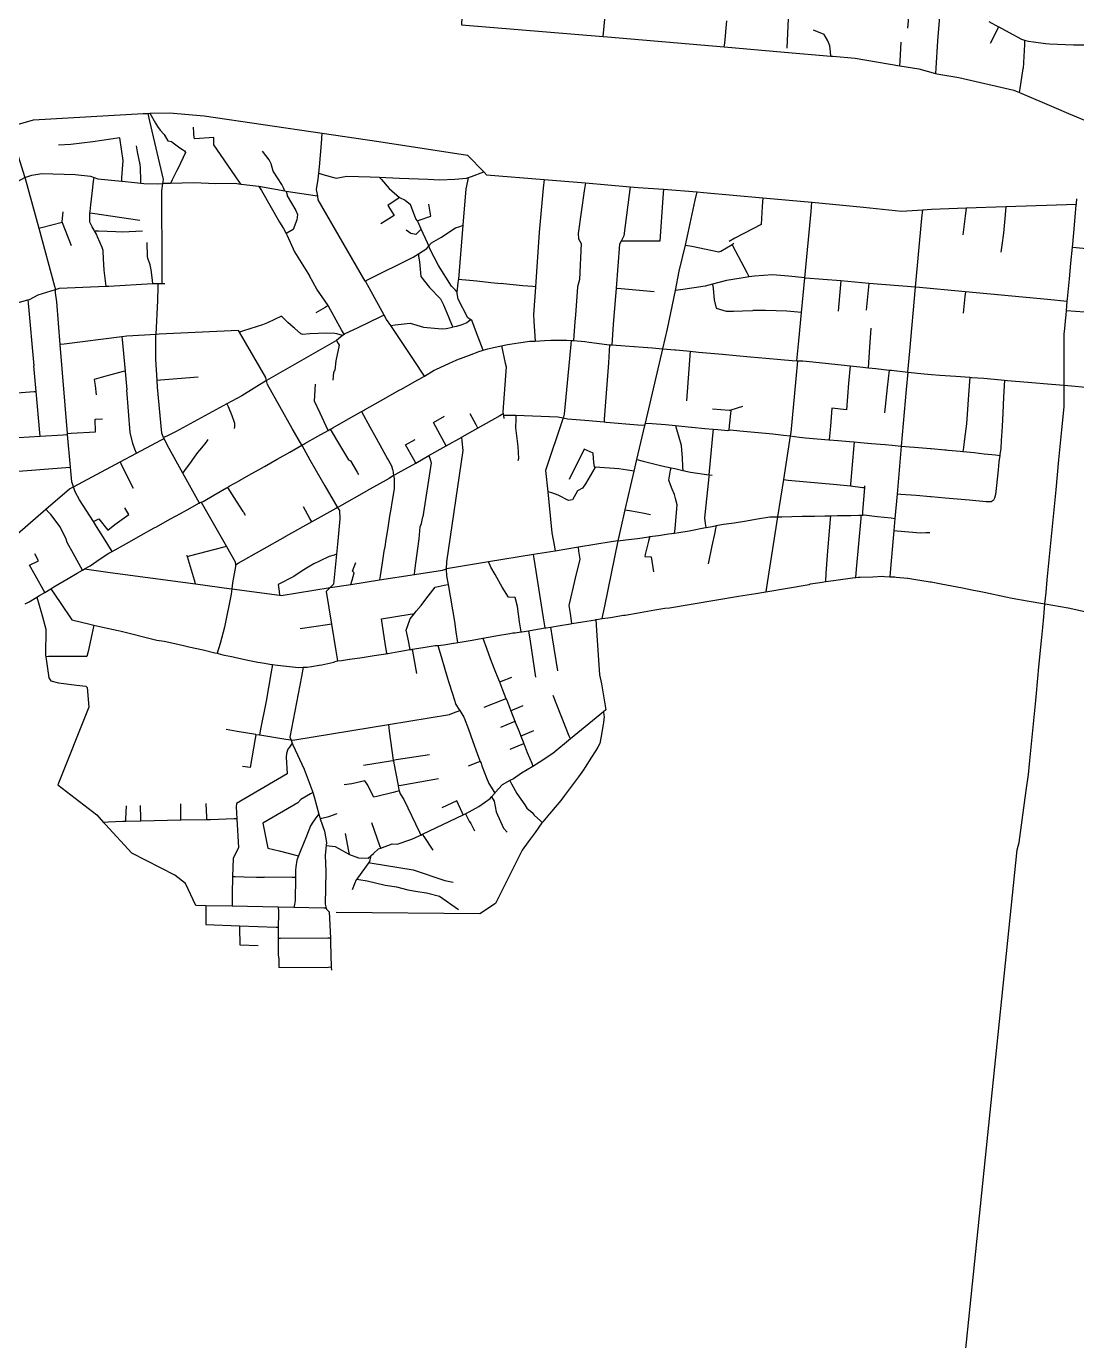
# Model space of a CAD drawing. Header units: inches. Extents: x 170101 to 178921, y 438267 to 453456.
# Drawn here: x 175094 to 176073, y 442234 to 443459 of the extents above; entities that cross this region are included whole.
import ezdxf

# ---------------------------------------------------------------- set-up
doc = ezdxf.new("R2010")
doc.units = ezdxf.units.IN
doc.header["$MEASUREMENT"] = 0

msp = doc.modelspace()

# ---------------------------------------------------------------- linework, layer by layer
for points in [[(175504.3, 443577.1), (175503.7, 443560), (175502.6, 443525), (175502, 443507.5), (175499.6, 443460.7), (175499.6, 443460.1), (175631.7, 443449.4), (175631.7, 443449.5), (175638, 443513.9), (175638.3, 443516.3), (175619.8, 443534.7), (175620.7, 443564.4), (175621.2, 443579.1)], [(175813.3, 443564.4), (175811.7, 443548.1), (175807, 443499), (175804.4, 443473), (175802.9, 443438.5)], [(175950.3, 443553.3), (175949.2, 443536.4), (175946.1, 443489.2), (175946.1, 443485.5), (175946, 443479.1), (175943, 443445.3), (175941.6, 443419.8), (175941.3, 443415)], [(175916.9, 443489.6), (175916.8, 443485.9), (175916.5, 443478.6), (175915.7, 443464), (175915.3, 443457.1)], [(175744.5, 443439.7), (175744.9, 443443.3), (175746.9, 443464.1)], [(175843.6, 443431.2), (175843.3, 443435.1), (175842.8, 443440.7), (175840.8, 443445.4), (175837.6, 443451.1), (175827.5, 443455.2)], [(175991, 443463.4), (176000, 443458.5), (176000.3, 443458.3), (176009.7, 443453.1), (176021.3, 443446.9), (176024.1, 443446), (176024.2, 443446), (176027.7, 443444.9), (176032.4, 443444.3), (176043.8, 443442.8), (176047.5, 443442.4), (176069.9, 443441.6), (176086.5, 443441.6)], [(176000, 443458.5), (175998.2, 443454.9), (175992, 443442.9)], [(175631.7, 443449.5), (175635.8, 443449.2), (175744.5, 443439.7), (175800.7, 443434.8), (175843.6, 443431.2), (175845.7, 443431.1), (175866.5, 443429.1), (175908, 443422.1), (175925.6, 443419.2), (175941.3, 443415), (175942.4, 443414.7), (175962.9, 443411.2), (176014.3, 443399.5), (176019.4, 443397.3), (176053.5, 443382.7), (176065.1, 443377.7), (176079.9, 443371.4)], [(175908, 443422.1), (175908.2, 443426.5), (175909.1, 443444)], [(176024.2, 443446), (176024, 443442), (176022.8, 443419.7)], [(176019.4, 443397.3), (176020, 443400.8), (176022.6, 443417.5), (176022.8, 443419.7)], [(175078.3, 443365.2), (175101.1, 443371.8), (175203.3, 443377.6), (175207.5, 443377.7), (175209.3, 443377.8), (175227.6, 443378.3), (175259.9, 443375.4), (175370.1, 443359.3), (175422.6, 443351.6), (175505.3, 443338.7), (175520.5, 443323.2), (175523, 443320.6), (175576.6, 443316.1), (175615.1, 443312.9), (175656.9, 443309.4), (175664.2, 443308.8), (175687.9, 443307), (175719.2, 443304.6), (175725.2, 443304.1), (175780.4, 443299.1), (175826.1, 443294.9), (175874.2, 443290.5), (175909.7, 443286.6), (175929.3, 443287.9), (175937.4, 443288.4), (175969.9, 443289.6), (176006.8, 443290.9), (176054, 443292.5), (176072.5, 443293.1)], [(175207.5, 443377.7), (175209.1, 443370.6), (175221.7, 443316.1), (175221.1, 443312.3), (175220.2, 443305.6), (175220.7, 443233.4), (175220.7, 443222.4), (175220.7, 443219.2)], [(175209.3, 443377.8), (175214.7, 443368.6), (175216.5, 443365.4), (175219.2, 443362.2), (175222.7, 443358.2), (175226.2, 443352.3), (175229.5, 443351.4), (175231.2, 443350.2), (175237.3, 443345.5), (175239.9, 443344.1), (175241.6, 443342.7), (175242.6, 443341.3), (175235.7, 443326.8), (175234.5, 443324.6), (175230.3, 443315.7), (175228.8, 443312.5)], [(175078.3, 443365.2), (175080.1, 443359.7), (175093, 443318.1), (175093.3, 443317.2), (175105.9, 443270.9), (175120.7, 443216.8), (175121.5, 443213.8)], [(175294.5, 443311.6), (175292.4, 443314.6), (175269, 443348.3), (175269.1, 443355.3), (175251.2, 443354.1), (175250.6, 443354.6), (175250.4, 443359.3), (175250.1, 443364.9)], [(175465.2, 443133), (175455.5, 443147.6), (175433.8, 443180), (175430, 443185.7), (175427.7, 443189.9), (175410.2, 443221.3), (175410.1, 443221.5), (175366.3, 443297.1), (175365.8, 443300.5), (175364.8, 443306.7), (175366.3, 443316.3), (175366.9, 443321.9), (175367.5, 443327.9), (175369.3, 443349.7), (175370.1, 443359.3)], [(175183.3, 443314.6), (175183.5, 443317.6), (175184.6, 443333.9), (175181.5, 443355), (175156.3, 443351.3), (175135.8, 443348.8), (175124.3, 443348)], [(175201, 443312.7), (175201, 443315.3), (175200.7, 443326.9), (175200.4, 443330.2), (175197.9, 443341.9), (175197, 443347.5)], [(175335.2, 443305.3), (175333.8, 443308.5), (175332.5, 443311.4), (175328.4, 443317.8), (175324.2, 443323.9), (175322.6, 443330.6), (175320.7, 443334.4), (175314.3, 443342.6)], [(175003.5, 443291.2), (175008.1, 443292.5), (175023, 443296.6), (175050.4, 443304.1), (175073.9, 443311.1), (175086.8, 443314.6), (175093, 443318.1), (175093.1, 443318.1), (175099.5, 443320.1), (175108.8, 443321.8), (175140, 443320.8), (175154.2, 443319.1), (175157.5, 443317.9), (175160.9, 443316.8), (175183.3, 443314.6), (175195.6, 443313.3), (175201, 443312.7), (175203.8, 443312.4), (175217, 443312), (175221.1, 443312.3)], [(175366.9, 443321.9), (175370.7, 443320.8), (175382.9, 443317.3), (175393, 443319.1), (175414.7, 443318.7), (175422.9, 443318.3), (175441.9, 443317.3), (175468.5, 443316.3), (175479.6, 443315.9), (175493.6, 443316.3), (175504.4, 443317.3), (175506.4, 443318.1), (175509, 443319), (175520.5, 443323.2)], [(175168.7, 443216.7), (175168.4, 443219.2), (175166.8, 443231.7), (175166.3, 443242.3), (175166, 443249.4), (175166, 443250), (175164.9, 443252.8), (175160.8, 443262.6), (175159.7, 443265.1), (175157.8, 443268.4), (175157.8, 443268.4), (175157.5, 443268.9), (175155.8, 443272), (175153.4, 443276.4), (175153.5, 443282), (175153.5, 443283.9), (175153.7, 443285), (175153.7, 443285), (175153.9, 443286.4), (175154.6, 443292.6), (175155.8, 443303.2), (175157.1, 443314.5), (175157.5, 443317.9)], [(175365.8, 443300.5), (175363.4, 443300.8), (175336.3, 443305.1), (175336.3, 443305.1), (175335.2, 443305.3), (175311.1, 443309.5), (175310.7, 443309.6), (175294.5, 443311.6), (175288.2, 443312.3), (175270.9, 443312), (175250.5, 443312.9), (175228.8, 443312.5), (175225.2, 443312.4), (175221.1, 443312.3)], [(175311.1, 443309.5), (175313.3, 443305.8), (175330.1, 443276.5), (175333.9, 443270.6), (175336.5, 443265.9), (175337.4, 443264.1), (175344.3, 443248.8), (175358.2, 443226.3)], [(175422.9, 443318.3), (175425.1, 443316), (175432.5, 443307.9), (175441.9, 443299.3), (175447.4, 443296.9), (175452.2, 443292.7)], [(175520, 443157.1), (175513.7, 443173.4), (175509.2, 443185), (175508.5, 443185.4), (175505.5, 443187.3), (175496.5, 443204.8), (175495.6, 443210), (175495.7, 443211.3), (175496.5, 443219.8), (175497, 443222.4), (175497.1, 443223.3), (175501.2, 443273.5), (175504, 443307.5), (175505.6, 443314.5), (175506.4, 443318.1)], [(175576.6, 443316.1), (175575.9, 443308.2), (175572.1, 443267.1), (175568.8, 443216.1), (175568.8, 443215.8), (175566.7, 443190.5), (175567.1, 443184.3), (175568.2, 443165.6)], [(175615.1, 443312.9), (175614.1, 443305.5), (175608.4, 443265.7), (175608.7, 443260.8), (175611.3, 443256.6), (175609.7, 443222.9), (175607.7, 443216.1), (175605.8, 443189.6), (175605.4, 443183.8), (175604.2, 443166)], [(175656.9, 443309.4), (175655.9, 443302.2), (175651, 443263.6), (175648.4, 443258.7), (175646.8, 443255.9), (175643.7, 443215), (175641.1, 443180.9), (175639.6, 443162)], [(175687.9, 443307), (175687.3, 443299.2), (175684.4, 443258.7), (175651.4, 443258.7), (175648.4, 443258.7)], [(175336.3, 443305.1), (175337.2, 443301.9), (175337.5, 443300.8), (175345.4, 443287.4), (175346.9, 443283.6), (175346.3, 443278.7), (175342.9, 443269.7), (175337, 443266.2), (175336.5, 443265.9)], [(175441.9, 443299.3), (175440.7, 443298.5), (175431, 443291.9), (175436.9, 443282.7), (175424.6, 443274.8)], [(175630.8, 442907), (175633.2, 442918.6), (175645.7, 442979.6), (175648, 442990.4), (175652.2, 443008.5), (175660.6, 443044.5), (175663.1, 443055.2), (175670.5, 443086.9), (175671, 443089.2), (175687.2, 443158.5), (175691.5, 443177.1), (175698.9, 443212.8), (175702.6, 443230.6), (175708.3, 443255.1), (175710.9, 443266.4), (175717.5, 443296.9), (175719.2, 443304.6)], [(175780.4, 443299.1), (175779.9, 443290.9), (175779, 443274.2), (175754.2, 443261.5), (175748.9, 443258.3)], [(175812.1, 443147.3), (175813.8, 443165.7), (175816.3, 443192.1), (175819.4, 443224.4), (175825.3, 443286.4), (175826.1, 443294.9)], [(176043.2, 442920.9), (176044.4, 442931.4), (176045.3, 442943.1), (176048, 442971.1), (176050.7, 442999), (176053.5, 443027), (176056.2, 443055), (176058.9, 443083), (176061, 443104.4), (176061.1, 443111), (176061.2, 443124.4), (176061.2, 443124.7), (176061.2, 443131.5), (176061.2, 443140.2), (176061.2, 443152.6), (176061.2, 443156), (176061.2, 443165), (176061.2, 443172), (176061.7, 443177.3), (176062.6, 443187.7), (176062.8, 443189.7), (176063.2, 443194.2), (176064, 443202.4), (176064, 443202.8), (176064.2, 443204.9), (176065.7, 443220.5), (176066, 443223.5), (176067.4, 443238.3), (176068.8, 443253.1), (176069, 443256), (176070.7, 443273.6), (176070.7, 443273.7), (176072.4, 443292.4), (176072.5, 443293.1), (176072.6, 443294.1), (176073, 443298)], [(175127.8, 443276), (175127.9, 443277.1), (175128.8, 443286.1)], [(175153.7, 443285), (175156.1, 443284.7), (175200.2, 443278.1)], [(175469.3, 443254.2), (175468, 443257.1), (175462.3, 443269.8), (175462.3, 443269.9), (175459.5, 443276.3), (175458.7, 443277.5), (175457.2, 443279.6), (175452.2, 443292.7)], [(175458.7, 443277.5), (175460.2, 443278.1), (175471.3, 443282), (175469.2, 443293.3)], [(175915.5, 443136.7), (175917.3, 443156.2), (175922.7, 443215.9), (175928.6, 443280.2), (175929.3, 443287.9)], [(175969.9, 443289.6), (175969, 443282), (175966.8, 443264.7)], [(176006.8, 443290.9), (176006.1, 443283.2), (176004.5, 443266), (176003, 443255.1), (176002.1, 443248.4)], [(175105.9, 443270.9), (175108.6, 443271.5), (175127.7, 443276.3), (175127.8, 443276), (175136.3, 443254.8)], [(175410.1, 443221.5), (175412.9, 443222.9), (175454.7, 443243.8), (175459.6, 443247), (175467.3, 443252), (175469.3, 443254.2), (175471.9, 443257.2), (175480.5, 443262), (175494.2, 443271), (175498.2, 443272.4), (175501.2, 443273.5)], [(175157.8, 443268.4), (175161.5, 443268.2), (175177.7, 443267.6), (175184, 443267.3), (175202.7, 443268.3)], [(175462.3, 443269.8), (175461, 443268.5), (175457.3, 443265), (175452.4, 443265.7), (175448.1, 443268.9)], [(175212.2, 443219.3), (175211.8, 443222), (175211.2, 443227.4), (175210.6, 443231.9), (175209.8, 443236.6), (175209.1, 443238.5), (175208.1, 443240.9), (175207.5, 443242.6), (175207.4, 443244.7), (175207.2, 443248.3), (175207.1, 443253.2), (175206.9, 443257.3)], [(175459.6, 443247), (175459.8, 443244.7), (175460.5, 443239.5), (175461.8, 443225.9), (175470, 443215.6), (175480.3, 443204.9), (175483.1, 443199.4), (175487.5, 443188.2), (175490.9, 443179.8), (175491.4, 443178.5)], [(175495.7, 443211.3), (175494.2, 443212.9), (175490.5, 443216.8), (175478.3, 443235.9), (175470.1, 443251.7), (175469.3, 443254.2)], [(175708.3, 443255.1), (175714.4, 443253.9), (175739.4, 443248.8), (175741.3, 443249.3), (175751.9, 443255.7), (175753.4, 443256.7)], [(175767.8, 443225.4), (175765.8, 443229.1), (175752.6, 443254.4), (175751.9, 443255.7)], [(176068.8, 443253.1), (176085.4, 443251.6), (176161.6, 443244.9), (176190.7, 443242.3), (176198.2, 443241.6), (176201.7, 443241.3)], [(175390.4, 443171.9), (175388.4, 443175.4), (175375.8, 443198), (175375.4, 443198.6), (175365, 443214), (175358.2, 443226.3)], [(175497.1, 443223.3), (175500.1, 443223.1), (175503.8, 443222.8), (175513.9, 443221.7), (175527.1, 443220.2), (175536.7, 443219.3)], [(176064, 443202.4), (176045.4, 443204.2), (175969.1, 443211.4), (175922.9, 443215.9), (175922.7, 443215.9), (175879.2, 443219.4), (175853.1, 443221.6), (175820, 443224.3), (175819.4, 443224.4), (175804.3, 443226.2), (175789.5, 443227.4), (175772.6, 443226.2), (175767.8, 443225.4), (175760.2, 443224.2), (175746.6, 443222), (175733.6, 443218.7), (175726.6, 443216.9), (175716.3, 443215.1), (175705.8, 443213.7), (175698.9, 443212.8)], [(175853.1, 443221.6), (175852.8, 443218.3), (175850.6, 443193.6)], [(175010.8, 443191), (175015.3, 443191.3), (175045.7, 443193.2), (175054.6, 443192.9), (175062.5, 443194.8), (175067, 443196.1), (175095.8, 443204), (175097.4, 443204.4), (175105.5, 443208.6), (175121.5, 443213.8), (175125.2, 443215), (175168.7, 443216.7), (175171.2, 443216.8), (175212, 443219.3), (175212.2, 443219.3), (175217.1, 443219.2), (175220.7, 443219.2), (175223.5, 443219.2)], [(175174.2, 442969.7), (175166.2, 442982.7), (175159.8, 442992.9), (175157, 442997.4), (175144, 443017.7), (175139.9, 443025.3), (175138.3, 443029.9), (175136.7, 443034.6), (175135.5, 443048.2), (175132.7, 443078.6), (175132.6, 443079.5), (175126, 443162.3), (175122.9, 443202.1), (175121.6, 443210.4), (175121.5, 443213.8)], [(175255.6, 443014.7), (175247.9, 443028.5), (175240.2, 443042.5), (175225.9, 443068.4), (175222.7, 443074.9), (175222.3, 443075.8), (175220.5, 443079.7), (175216.7, 443122.6), (175216.3, 443129.2), (175215.1, 443148.4), (175215.1, 443170.6), (175215.2, 443171.7), (175216.9, 443203.5), (175217.1, 443216.1), (175217.1, 443219.2)], [(175568.8, 443216.1), (175566.1, 443216.3), (175556.8, 443217), (175538.7, 443218.9), (175536.7, 443219.3)], [(175643.7, 443215), (175645.1, 443214.9), (175679.1, 443211.8)], [(175733.6, 443218.7), (175734, 443214.7), (175735.1, 443204.1), (175736.9, 443196.2), (175746.4, 443193.6), (175753.2, 443193.5), (175761.6, 443193.8), (175771.1, 443194.1)], [(175879.2, 443219.4), (175878.8, 443216), (175876.8, 443194.3)], [(175969.1, 443211.4), (175968.7, 443207.2), (175967.1, 443191.5)], [(175095.8, 443204), (175096.1, 443200.9), (175101.5, 443142.4)], [(175375.4, 443198.6), (175372.8, 443197), (175364.2, 443191.8)], [(175427.7, 443189.9), (175424.4, 443188.3), (175403.1, 443178.1), (175390.4, 443171.9), (175390.3, 443171.8), (175388.9, 443170.7), (175383.4, 443166.2), (175383.3, 443166.2), (175318.2, 443128.8), (175295, 443114.5), (175281.2, 443107), (175233.3, 443080.9), (175225.8, 443077.4), (175222.3, 443075.8)], [(175388.9, 443170.7), (175383.6, 443172.2), (175381.9, 443172.7), (175374.1, 443172.9), (175358.5, 443172.3), (175351.9, 443171.6), (175350.9, 443171.9), (175350.1, 443172.2), (175344.3, 443177.5), (175343, 443178.7), (175338, 443182.9), (175337.3, 443183.4), (175332.1, 443188.8), (175318.9, 443182.6), (175314.5, 443180.8), (175296.8, 443175.1), (175293, 443173.9)], [(175508.5, 443185.4), (175506.4, 443183.9), (175504.6, 443182.5), (175499.9, 443180.7), (175495.1, 443179.1), (175491.4, 443178.5)], [(175816.3, 443192.1), (175813, 443192.4), (175802.7, 443193.4), (175782.8, 443194.1), (175771.1, 443194.1)], [(176063.2, 443194.2), (176080, 443192.8)], [(175350.9, 443068.6), (175342.1, 443084.2), (175319, 443125.3), (175318.2, 443128.8), (175317.5, 443131.8), (175293, 443173.9), (175292.1, 443175.4), (175218.1, 443171.9), (175215.2, 443171.7), (175187.9, 443170.3), (175183.5, 443169.7), (175129.5, 443162.8), (175126, 443162.3)], [(175433.8, 443180), (175438, 443180.6), (175451.8, 443182.2), (175464.3, 443178.6), (175478.1, 443177.2), (175481.7, 443177.1), (175485.4, 443177.3), (175491.4, 443178.5)], [(175878.9, 443140.7), (175880.1, 443159.9), (175881.3, 443177.6)], [(175093.4, 442920.7), (175097.1, 442922.8), (175104.1, 442927), (175106.8, 442928.6), (175111.6, 442931.4), (175117.3, 442934.9), (175120.1, 442936.5), (175133.5, 442944.5), (175141.7, 442949.4), (175146.8, 442952.3), (175146.9, 442952.3), (175148.6, 442953.3), (175148.6, 442953.3), (175154, 442956.3), (175160.1, 442960.5), (175170.7, 442967.8), (175171.1, 442968), (175173.6, 442969.3), (175174.2, 442969.7), (175187.7, 442977.1), (175201.4, 442984.7), (175213.6, 442991.5), (175215.1, 442992.3), (175228.8, 442999.9), (175238, 443005), (175247.1, 443010), (175255.2, 443014.5), (175255.6, 443014.7), (175256.2, 443015.1), (175257.4, 443015.6), (175258.2, 443015.9), (175259.2, 443016.3), (175269, 443022), (175280.8, 443028.8), (175281.7, 443029.3), (175283.4, 443030.3), (175292.5, 443035.4), (175292.9, 443035.6), (175304.4, 443042.1), (175310.8, 443045.7), (175311.4, 443046), (175316.2, 443048.8), (175328, 443055.5), (175339.7, 443062.2), (175350.9, 443068.6), (175352.4, 443069.4), (175352.8, 443069.7), (175353.9, 443070.3), (175365.8, 443076.9), (175375.5, 443082.3), (175377.5, 443083.5), (175379.1, 443084.3), (175379.9, 443084.8), (175392.4, 443091.9), (175406.7, 443100.1), (175408.4, 443101), (175409.5, 443101.6), (175424.4, 443110), (175442.4, 443120.2), (175443.1, 443120.6), (175459.2, 443129.5), (175460.4, 443130.2), (175465.2, 443133), (175474.4, 443138.4), (175475.9, 443139.2), (175488.4, 443145.1), (175491.4, 443146.4), (175495.3, 443148), (175507.3, 443152.6), (175516.8, 443156.3), (175518.2, 443156.6), (175520, 443157.1), (175524.2, 443158.3), (175529.6, 443159.5), (175537.1, 443161.1), (175541.1, 443162), (175544.8, 443162.8), (175552.8, 443163.9), (175563.3, 443165.4), (175564.8, 443165.4), (175568.2, 443165.6), (175576.9, 443166.1), (175582.9, 443166.4), (175589, 443166.4), (175597.8, 443166.4), (175602, 443166.1), (175603.7, 443166), (175604.2, 443166), (175614.5, 443165.2), (175618.5, 443164.7), (175635.2, 443162.5), (175637.7, 443162.2), (175639.6, 443162), (175639.6, 443162), (175652.1, 443161.1), (175668.9, 443159.9), (175677.5, 443159.4), (175683.7, 443158.8), (175687.2, 443158.5), (175698.4, 443157.4), (175699.3, 443157.3), (175709.5, 443156.4), (175712.7, 443156.1), (175720.6, 443155.4), (175731.7, 443154.4), (175742.8, 443153.4), (175755.7, 443152.2), (175768.9, 443151), (175783.1, 443149.7), (175797.2, 443148.4), (175807.8, 443147.4), (175812.1, 443147.3), (175812.6, 443147.3), (175817.8, 443147.2), (175827.1, 443146.2), (175841.7, 443144.7), (175856.3, 443143.1), (175861.7, 443142.5), (175870.9, 443141.5), (175878.9, 443140.7), (175885.5, 443140), (175898.2, 443138.6), (175900.1, 443138.4), (175915.5, 443136.7), (175915.5, 443136.7), (175930.8, 443135.1), (175937.4, 443134.4), (175945.4, 443133.8), (175960.1, 443132.8), (175973.1, 443131.9), (175974.8, 443131.8), (175975, 443131.8), (175986.1, 443131), (175989.5, 443130.6), (176005.6, 443129.2), (176008.4, 443129), (176027.3, 443127.3), (176049.3, 443125.4), (176061.2, 443124.4), (176061.2, 443124.4), (176071.4, 443123.5), (176084.3, 443122.4)], [(175183.5, 443169.7), (175183.8, 443167.1), (175186.5, 443137.7), (175186.6, 443137.3), (175187.9, 443120.3)], [(175383.4, 443166.2), (175384.9, 443163.4), (175385.8, 443161.7), (175382.6, 443147.2), (175381.6, 443138.5), (175380.6, 443136.2), (175379.8, 443129.1)], [(175537.1, 443161.1), (175540.5, 443145), (175541.3, 443141.5), (175538.1, 443099.6), (175538.4, 443097.8), (175538.7, 443096.2), (175539.2, 443093.5)], [(175602, 443166.1), (175600.4, 443149.3), (175595.3, 443097.6), (175594.3, 443093.7), (175594.1, 443093.1), (175578, 443045.1), (175580, 443025.3), (175583.8, 442986.9), (175586.3, 442973.8), (175587, 442970)], [(175637.7, 443162.2), (175636.5, 443145.3), (175632.7, 443092.8), (175632.5, 443090.1)], [(175712.7, 443156.1), (175711.4, 443139.3), (175709.2, 443109.9)], [(175107.3, 443077), (175107, 443080.2), (175103.6, 443118.6), (175101.5, 443142.4)], [(175186.5, 443137.7), (175184.5, 443137.2), (175177.8, 443135.4), (175168.4, 443132.9), (175157.7, 443129.8), (175158.4, 443124.1), (175159.5, 443115.4)], [(175812.6, 443147.3), (175811, 443130.3), (175806.4, 443080.5), (175805.9, 443077.2), (175799.5, 443036.5), (175794.1, 443001.9), (175784.4, 442940.4), (175783.1, 442932)], [(175861.7, 443142.5), (175860.3, 443126.3), (175858.2, 443101.5), (175844.8, 443103.1), (175843.3, 443086.4), (175842.4, 443077), (175842.1, 443073.6)], [(175898.2, 443138.6), (175896.3, 443122.4), (175893.6, 443098.7)], [(175915.5, 443136.7), (175914, 443120.4), (175909.4, 443067.8), (175905.5, 443022.9), (175903.5, 443000.4), (175902.5, 442989.1), (175899.4, 442953.6), (175898.7, 442946.1)], [(175216.3, 443129.2), (175219.4, 443129.4), (175254.6, 443132.2)], [(175375.5, 443082.3), (175368.1, 443098.4), (175362.9, 443109.6), (175363.6, 443125.5)], [(176005.6, 443129.2), (176004.7, 443113.3), (176003.9, 443098.9), (176003.2, 443085.9), (176002.5, 443072.9), (176002.1, 443065.6), (176001.3, 443060), (176001.2, 443059.1), (176000.3, 443053), (175999.5, 443045.6), (175998, 443031.2), (175997.1, 443022.6), (175996.3, 443019.2), (175995.1, 443017.3), (175994.9, 443017), (175993, 443015.9), (175988.5, 443015.9), (175972.7, 443017.3), (175950.2, 443019.3), (175937.1, 443020.5), (175936.5, 443020.5), (175923.2, 443021.7), (175908.9, 443022.6), (175905.5, 443022.9)], [(175973.1, 443131.9), (175972, 443115.4), (175970.2, 443088.6), (175968.3, 443074.6), (175967.2, 443066.4), (175966.8, 443062.7)], [(175016.9, 443111.7), (175019.6, 443111.9), (175040.9, 443113.3), (175065.1, 443115.8), (175073.7, 443116.4), (175101.6, 443118.5), (175103.6, 443118.6)], [(175197.1, 443061.2), (175195.6, 443064.8), (175193.5, 443070.1), (175191.1, 443080.3), (175187.9, 443120.3)], [(175281.2, 443107), (175282.3, 443104.5), (175285.9, 443096.2), (175288, 443090.1), (175288.2, 443089.1), (175288.4, 443085.8), (175288.1, 443084.2)], [(175406.7, 443100.1), (175414.5, 443085.7), (175420.3, 443075), (175425.6, 443065.4), (175430.9, 443055.8), (175431.3, 443055.1), (175434.4, 443049.4), (175435.6, 443045.9), (175435.8, 443045.3), (175436.5, 443040.4), (175436.5, 443040.3), (175437, 443037.5), (175437.1, 443035), (175436.9, 443028.3), (175436.4, 443024.1), (175434.5, 443013.3), (175434.1, 443010.9), (175432.7, 443002.4), (175431, 442991.5), (175429.3, 442980.7), (175428.2, 442974), (175427.5, 442969.8), (175425.7, 442958.9), (175424, 442946.9), (175423.5, 442943.1)], [(175751, 443100.8), (175749.9, 443100.8), (175749, 443100.8), (175733.4, 443102.3)], [(175749.1, 443082.6), (175749.5, 443086.6), (175751, 443100.8), (175751, 443101.4), (175761.8, 443105.1)], [(175132.6, 443079.5), (175136.2, 443079.7), (175158.7, 443081.1), (175158.4, 443092.8), (175165.2, 443093.3)], [(175485.4, 443067.9), (175483.8, 443070.9), (175473.6, 443089.7), (175483.9, 443095.6)], [(175538.4, 443097.8), (175535.5, 443096.1), (175514.9, 443084.6), (175514.9, 443084.6), (175500, 443076.1)], [(175514.9, 443084.6), (175513.3, 443087.5), (175507.9, 443097.7)], [(175670.5, 443086.9), (175664, 443087.4), (175634.5, 443089.9), (175632.5, 443090.1), (175614.5, 443091.6), (175598.4, 443092.8), (175594.3, 443093.7), (175589.5, 443094.7), (175550.4, 443096.2), (175549.1, 443096.3), (175541.2, 443096.2), (175538.7, 443096.2)], [(175550.4, 443096.2), (175550.3, 443092.9), (175550, 443084.7), (175552.3, 443067.5), (175552.8, 443056.2), (175552.3, 443054)], [(175671, 443089.2), (175677.2, 443088.8), (175689.7, 443087.9), (175699, 443086.9), (175701.9, 443086.6), (175714.1, 443085.4), (175714.3, 443085.4), (175726.4, 443084.3), (175734.1, 443083.6), (175734.2, 443083.6), (175738.6, 443083.2), (175747.7, 443082.4), (175748.8, 443082.6), (175749.1, 443082.6), (175750.2, 443082.8), (175759, 443081.9), (175769.2, 443081), (175779.4, 443080), (175789.6, 443079.1), (175799.8, 443078), (175805.5, 443077.3), (175805.9, 443077.2), (175809.9, 443076.7), (175814.7, 443076), (175820.2, 443075.5), (175841.9, 443073.6), (175842.1, 443073.6), (175850.7, 443072.9), (175861, 443072), (175865.6, 443071.6), (175871.3, 443071.1), (175881.5, 443070.2), (175894.3, 443069.1), (175900.8, 443068.5), (175909.4, 443067.8), (175909.5, 443067.8), (175917.1, 443067.1), (175921.8, 443066.7), (175936.5, 443065.5), (175937.2, 443065.4), (175949.9, 443064.4), (175951.2, 443064.3), (175953, 443064.1), (175964.2, 443063), (175966.8, 443062.7), (175967, 443062.7), (175977.1, 443061.7), (175986.4, 443060.7), (175997.2, 443059.6), (176001.2, 443059.1)], [(175699, 443086.9), (175700, 443083.6), (175704.3, 443068.6), (175704.6, 443064.1), (175705.4, 443057.1), (175705.7, 443048.4), (175705.8, 443045.1)], [(175020.1, 443070.3), (175022.9, 443070.5), (175076.5, 443075.1), (175107.3, 443077), (175128.7, 443078.3), (175132.7, 443078.6)], [(175066.6, 442969.4), (175069, 442971.4), (175112.5, 443008.9), (175134.7, 443028), (175138.3, 443029.9), (175181.8, 443053.1), (175197.1, 443061.2), (175219.7, 443073.3), (175222.7, 443074.9)], [(175377.5, 443083.5), (175386.2, 443069), (175394.6, 443055.1), (175396.3, 443054.1), (175402.6, 443043.5), (175403.9, 443041.3)], [(175436.5, 443040.4), (175440.7, 443042.7), (175457.2, 443052), (175469.4, 443058.9), (175485.4, 443067.9), (175500, 443076.1)], [(175496.3, 442884.8), (175494.9, 442894.7), (175493.5, 442904.5), (175487.5, 442938.8), (175486.1, 442946.9), (175485.7, 442953.1), (175485.8, 442953.5), (175486, 442959.9), (175501.4, 443063.7), (175500.4, 443072.3), (175500, 443076.1)], [(175734.2, 443083.6), (175733.9, 443080.6), (175730.4, 443044.3), (175730.1, 443041.1)], [(175240.2, 443042.5), (175242.1, 443045.1), (175248.3, 443053.3), (175249.4, 443055.4), (175254, 443061.8), (175257.9, 443066.3), (175261.9, 443071.2), (175263.9, 443073.8)], [(175350.9, 443068.6), (175358.6, 443055.1), (175372.5, 443030.8), (175382.3, 443013.8), (175384.3, 443010.6), (175386.1, 443007.7), (175386.4, 443000.1), (175384.4, 442979.5), (175383.2, 442967), (175380.5, 442939.2), (175377.3, 442935.9), (175373.8, 442932.2), (175378.7, 442901.8), (175382.8, 442877.1), (175384.3, 442867.6)], [(175457.2, 443052), (175455.4, 443055.3), (175447.6, 443068.9), (175456.6, 443073.9)], [(175623.9, 443047.5), (175623.7, 443048.9), (175623.1, 443052.1), (175622.4, 443061.2), (175613.9, 443064.8), (175599.9, 443036.5)], [(175865.6, 443071.6), (175865.3, 443068.2), (175862.1, 443032.3), (175861.9, 443030.6)], [(175181.8, 443053.1), (175183.2, 443050.1), (175193.9, 443028.7)], [(175469.4, 443058.9), (175470.6, 443055.3), (175471.6, 443052.3), (175463.6, 443001.9)], [(175663.1, 443055.2), (175669, 443053.7), (175686.4, 443049.4), (175694.9, 443047.6), (175698.3, 443046.8), (175705.8, 443045.1), (175712.9, 443043.6), (175730.1, 443041.1), (175730.7, 443041), (175733.2, 443040.7)], [(175023.6, 443039.6), (175026.6, 443039.8), (175131.3, 443047.9), (175135.5, 443048.2)], [(175436.5, 443040.4), (175432.5, 443037.7), (175411.4, 443026.1)], [(175660.6, 443044.5), (175654.4, 443045.4), (175646.3, 443046.7), (175624.2, 443048), (175623.9, 443047.5), (175615.2, 443032.5), (175612.4, 443028.7), (175607.7, 443026), (175603.1, 443017.8), (175599.5, 443017.1), (175589.9, 443022.1), (175583.8, 443024.1), (175580, 443025.3)], [(175698.2, 442986.7), (175698.6, 442990.7), (175699.7, 443002.1), (175700.7, 443012.9), (175699.1, 443018.8), (175698, 443022.6), (175696, 443027.5), (175694.3, 443031.6), (175692.8, 443036), (175694.5, 443045.4), (175694.9, 443047.6)], [(175727.5, 442991.9), (175727.1, 442995.6), (175726.5, 443001), (175730.5, 443039.1), (175730.7, 443041)], [(175281.7, 443029.3), (175289.9, 443016.4), (175296, 443006.9), (175296.8, 443006.2), (175298.3, 443003.5)], [(175384.3, 443010.6), (175386.3, 443011.7), (175411.4, 443026.1)], [(175799.5, 443036.5), (175803.9, 443036.1), (175849.2, 443032), (175861.9, 443030.6), (175873.2, 443029.3), (175875.4, 443029.1)], [(175873.4, 443003.5), (175873.6, 443006.4), (175875.4, 443029.1), (175875.5, 443030.7)], [(175257.4, 443015.6), (175264.7, 443002.5), (175280.8, 442974.2), (175288.9, 442959.9), (175289.1, 442957.2), (175289.3, 442955.5), (175286.3, 442940.3), (175285.8, 442934.9), (175285.3, 442929.8), (175279, 442899), (175274.8, 442884), (175272.2, 442874.8)], [(175146.8, 442952.3), (175138.3, 442967.4), (175132.3, 442977.9), (175131.5, 442981.2), (175125.8, 442992.6), (175117.3, 443003.9), (175115.1, 443006.2), (175112.5, 443008.9)], [(175157, 442997.4), (175160.2, 442999.1), (175161.8, 442999.9), (175170.4, 442989.3), (175176.7, 442994.6), (175189.9, 443004.1), (175186.1, 443010.3)], [(175384.3, 443010.6), (175382.7, 443009.7), (175360.4, 442997.2), (175335.7, 442983.5), (175335.2, 442983.2)], [(175360.4, 442997.2), (175358.6, 443000.4), (175352.5, 443011.3)], [(175455.8, 442948.2), (175456.3, 442951.9), (175460.3, 442981.5), (175461.2, 442992.5), (175462.6, 442995.8), (175463.6, 443001.9)], [(175645.7, 442979.6), (175652.5, 442980.5), (175663.6, 442981.8), (175674.3, 442983.3), (175675, 442983.4), (175677.6, 442983.8), (175683.3, 442984.6), (175692.5, 442985.9), (175698.2, 442986.7), (175702.2, 442987.3), (175711.7, 442988.7), (175727.1, 442991.9), (175727.5, 442991.9), (175733.1, 442993), (175736.9, 442993.7), (175738.4, 442994), (175743.8, 442994.9), (175753.6, 442996.4), (175763.3, 442997.9), (175775.5, 442999.9), (175787, 443001.8), (175793.9, 443001.9), (175794.1, 443001.9), (175798.1, 443002), (175807.4, 443002.2), (175817.1, 443002.4), (175828.3, 443002.6), (175828.4, 443002.6), (175838.2, 443002.8), (175843.6, 443002.9), (175843.7, 443002.9), (175849.9, 443003), (175862.3, 443003.2), (175869.8, 443003.4), (175872.1, 443003.5), (175873.4, 443003.5), (175874.7, 443003.6), (175887, 443002.3), (175900, 443000.8), (175903.5, 443000.4)], [(175652.2, 443008.5), (175658, 443007.4), (175668.3, 443005.5), (175675.9, 443003.9)], [(175839, 442941.5), (175839.5, 442949.5), (175840.7, 442965.9), (175841, 442970.1), (175843.2, 442996.1), (175843.4, 442999.6), (175843.7, 443002.9)], [(175866.9, 442945.3), (175867.6, 442953), (175871.9, 443000.4), (175872.1, 443003.5)], [(175736.9, 442993.7), (175736, 442989.4), (175735.6, 442987.3), (175732.9, 442974.9), (175729.4, 442958)], [(175902.5, 442989.1), (175905.6, 442988.8), (175927.4, 442986.8), (175932.2, 442987.3), (175935.8, 442987.3)], [(175289.1, 442957.2), (175291.6, 442958.6), (175335.7, 442983.5)], [(175645.7, 442979.6), (175639.1, 442978.5), (175608.6, 442973.5), (175587, 442970), (175566.7, 442966.7), (175525, 442959.9), (175489.6, 442954.1), (175485.8, 442953.5)], [(175675, 442983.4), (175674, 442979.3), (175670.9, 442966.8), (175670.5, 442965), (175676.5, 442964.6), (175678.7, 442950.5)], [(175111.6, 442931.4), (175102.5, 442947.6), (175097.3, 442956.7), (175105.7, 442961), (175102.2, 442967.4)], [(175252.1, 442939.4), (175251, 442942.9), (175244.6, 442964.7), (175244.2, 442966.1)], [(175280.8, 442974.2), (175278.5, 442973.6), (175246.1, 442965.1), (175244.6, 442964.7)], [(175383.2, 442967), (175381, 442966.3), (175376.5, 442964.9), (175367.4, 442960.5), (175362.1, 442958), (175357, 442955), (175351.3, 442951.4), (175343.6, 442946.2), (175329.1, 442938.7), (175329.9, 442932.3), (175330.3, 442928.9)], [(175577.7, 442898.3), (175576.2, 442907.7), (175567.3, 442963.1), (175566.7, 442966.7)], [(175602.6, 442902.4), (175601.2, 442911.8), (175600.1, 442919.2), (175606, 442944.7), (175610.3, 442962.4), (175609.1, 442969.9), (175608.6, 442973.5)], [(175148.6, 442953.3), (175172.6, 442950.1), (175252.1, 442939.4), (175285.6, 442934.9), (175285.8, 442934.9), (175330.3, 442928.9), (175331.7, 442928.7), (175377.3, 442935.9), (175396.8, 442938.9), (175423.5, 442943.1), (175455.8, 442948.2), (175481.9, 442952.3), (175485.8, 442953.5)], [(175396.8, 442938.9), (175397.9, 442942.8), (175399.9, 442949.6), (175398.3, 442951.2), (175401.4, 442959.4)], [(175555.2, 442894.6), (175553.9, 442904), (175551.8, 442918.4), (175549.8, 442926.7), (175543.4, 442927), (175537.7, 442936.4), (175531, 442948), (175527.2, 442954.9), (175526.5, 442956.6), (175525, 442959.9)], [(175117.3, 442934.9), (175125.9, 442922.2), (175136.7, 442905.9), (175153.6, 442901.8), (175157.3, 442901), (175163, 442899.6), (175166.8, 442898.8), (175180, 442896.1), (175182.6, 442895.4), (175216, 442887.1), (175222.8, 442886), (175232.7, 442883.8), (175240.9, 442881.9), (175245.9, 442880.8), (175259, 442877.8), (175270.1, 442875.3), (175272.2, 442874.8), (175273.2, 442874.6), (175277.4, 442873.4), (175287.2, 442871.3), (175288.4, 442871), (175300.8, 442868.4), (175310, 442866.4), (175314.5, 442865.7), (175323.2, 442864.2), (175323.6, 442864.2), (175328.3, 442863.6), (175347.9, 442861.4), (175352.2, 442861.7), (175356, 442861.9), (175360.1, 442862.3), (175367.3, 442863.6), (175369.7, 442864.1), (175380.7, 442866.5), (175382.2, 442867), (175384.3, 442867.6), (175384.4, 442867.6), (175388.1, 442868), (175395.4, 442869.2), (175395.7, 442869.2), (175407.1, 442870.9), (175418.5, 442872.7), (175429.1, 442874.3), (175430, 442874.4), (175430.2, 442874.4), (175431, 442874.6), (175441.3, 442876.3), (175450.1, 442877.8), (175452, 442878.2), (175452.7, 442878.3), (175452.9, 442878.3), (175453.6, 442878.4), (175453.8, 442878.5), (175464.1, 442880.1), (175475.2, 442881.9), (175475.5, 442881.9), (175477.6, 442882.1), (175483.4, 442882.7), (175487, 442883.3), (175492.2, 442884.1), (175492.7, 442884.2), (175494.8, 442884.5), (175496.3, 442884.8), (175498.4, 442885.2), (175509.8, 442887.1), (175519.7, 442888.9), (175521.6, 442889.2), (175533.3, 442891.2), (175544.6, 442893.2), (175547.6, 442893.7), (175549.8, 442893.7), (175555.2, 442894.6), (175556, 442894.7), (175562.2, 442895.8), (175567.2, 442896.6), (175577.7, 442898.3), (175578.6, 442898.4), (175582.5, 442899.1), (175589.9, 442900.3), (175601.2, 442902.1), (175602.6, 442902.4), (175612.5, 442904), (175624.6, 442906), (175624.9, 442906.1), (175625.4, 442906.2), (175630.8, 442907), (175638.4, 442908.2), (175650.5, 442910.1), (175652.3, 442910.4), (175666.1, 442912.8), (175679.9, 442915.2), (175689.2, 442916.8), (175693.5, 442917.1), (175757.6, 442927.9), (175774, 442930.4), (175783.1, 442932), (175823.7, 442938.8), (175824.9, 442939.3), (175835.8, 442941.1), (175839, 442941.5), (175846.1, 442942.5), (175866.2, 442945.3), (175866.9, 442945.3), (175869.3, 442945.5), (175871.2, 442945.6), (175882.8, 442946.1), (175891.8, 442946.5), (175893.8, 442946.4), (175898.7, 442946.1), (175903.3, 442945.9), (175904.7, 442945.7), (175915.1, 442944.7), (175915.6, 442944.6), (175926.5, 442942.9), (175936.4, 442941.4), (175937.2, 442941.3), (175946.4, 442939.5), (175956.4, 442937.5), (175966.4, 442935.6), (175976.5, 442933.6), (175981.8, 442932.6), (175986.4, 442931.6), (176006.6, 442927.4), (176012.7, 442926.1), (176026.7, 442923.7), (176043.2, 442920.9), (176043.5, 442920.9), (176064.9, 442917.2), (176083.2, 442912.9)], [(175452, 442878.2), (175450, 442887.8), (175448.3, 442896.4), (175451.9, 442906.8), (175455.8, 442911.8), (175457.5, 442914), (175462.3, 442919.2), (175466.5, 442925), (175475.1, 442936.4), (175483.7, 442938.1), (175487.5, 442938.8)], [(175104.1, 442927), (175108.4, 442912), (175112.6, 442897.2), (175112.4, 442872.9), (175112.6, 442871.5), (175115.4, 442852), (175117.2, 442849.1), (175124.4, 442847.1), (175141.4, 442844.9), (175149.7, 442844), (175151, 442842.8), (175152.5, 442824.5), (175123.8, 442752.1), (175160, 442724.2), (175166.4, 442717.1), (175168.1, 442715.2)], [(175789.1, 441232.7), (175867.7, 441407.3), (175894.2, 441496.6), (176017.2, 442691.5), (176019, 442698.3), (176021.9, 442719.1), (176025.8, 442747), (176027.9, 442761.8), (176029.2, 442774.8), (176031.9, 442802.8), (176034.6, 442830.8), (176036.9, 442855.1), (176037.2, 442858.8), (176039.9, 442886.8), (176040.2, 442889.4), (176041.1, 442898.9), (176042, 442908.6), (176043.2, 442920.9)], [(175430.2, 442874.4), (175428.7, 442884.3), (175425.3, 442906.7), (175452, 442911.1), (175454.5, 442911.6), (175455.8, 442911.8)], [(175624.9, 442906.1), (175625.5, 442895.9), (175628.3, 442854.8), (175630.1, 442846.4), (175634.3, 442822.1), (175631.9, 442820.1), (175601.1, 442794.9), (175584.7, 442781.5), (175572.2, 442772.9), (175566.3, 442769.3), (175555.7, 442763), (175548.1, 442757.9), (175544.8, 442756.1), (175537.6, 442752.1), (175531.5, 442745.2)], [(175157.3, 442901), (175155.4, 442892.1), (175152.1, 442876.5), (175150.8, 442871.6), (175129.2, 442871.8), (175118.2, 442871.7), (175115.1, 442871.6), (175112.6, 442871.5)], [(175378.7, 442901.8), (175374.8, 442901.3), (175349.4, 442897.4)], [(175562.2, 442895.8), (175563.6, 442886.1), (175568.8, 442852.5)], [(175582.5, 442899.1), (175584.1, 442889.2), (175589.1, 442858.5)], [(175453.8, 442878.5), (175455.6, 442868), (175457.8, 442855.8)], [(175477.6, 442882.1), (175480.7, 442871.6), (175484.2, 442859.9), (175486.7, 442851.5), (175487.7, 442848.3), (175491.3, 442836.8), (175494.3, 442827), (175497.2, 442822.7), (175498.1, 442821.3), (175501.8, 442815.2), (175502.2, 442814.7), (175506.1, 442803.9), (175510.3, 442792.6), (175514.4, 442781.3), (175516.5, 442775.6), (175517.2, 442774), (175518, 442772.4), (175518.8, 442770), (175523, 442758.6), (175525.2, 442753.3), (175529, 442747.4), (175530.9, 442744.5)], [(175519.7, 442888.9), (175523, 442879.5), (175526.5, 442869.8), (175530.3, 442860.1), (175534.1, 442850.4), (175535, 442848.1), (175535, 442848.1), (175537.9, 442840.7), (175541.1, 442832.7), (175541.2, 442832.4), (175541.8, 442831), (175545.6, 442821.2), (175545.6, 442821.2), (175549.4, 442811.6), (175549.6, 442811.2), (175549.8, 442810.6), (175553.3, 442801.9), (175554.9, 442797.6), (175555, 442797.4), (175557.1, 442792.2), (175557.8, 442790.3), (175558.1, 442789.7), (175560.9, 442782.4), (175565.1, 442772.3), (175566.3, 442769.3)], [(175323.6, 442864.2), (175322.1, 442855.6), (175317.7, 442830.2), (175312.3, 442802.5), (175311.5, 442798.4)], [(175352.2, 442861.7), (175350.6, 442853.1), (175339.9, 442796.6), (175341, 442793.7), (175342.1, 442791), (175342.6, 442789.5), (175353.1, 442766.9), (175360.5, 442747), (175361.3, 442745), (175362.6, 442741.1), (175366.8, 442724.9), (175367.7, 442721.7), (175368.1, 442720.6), (175372.1, 442709), (175374.1, 442698.6), (175373.8, 442695.5), (175372.9, 442686.6), (175373.5, 442671.4), (175372.9, 442641.1), (175373.7, 442637.4), (175373.9, 442636.3), (175376.4, 442633.9), (175377.6, 442609.3), (175377.8, 442605.3), (175378.4, 442582.4), (175378.5, 442579.5)], [(175535, 442848.1), (175536.9, 442848.8), (175546.5, 442852.4)], [(175541.2, 442832.4), (175539.4, 442831.7), (175520.5, 442824.2)], [(175601.1, 442794.9), (175600, 442797.5), (175585, 442835.3)], [(175341, 442793.7), (175344.5, 442794.2), (175431.6, 442808.4), (175488.6, 442817.6), (175492.4, 442819.1), (175498.1, 442821.3)], [(175631.9, 442820.1), (175632.3, 442817.1), (175632.5, 442815.9), (175632, 442810.3), (175631.7, 442808.4), (175629.8, 442797.6), (175628.6, 442790.6), (175626.6, 442787.3), (175624.7, 442784.2), (175620.8, 442778), (175615, 442768.7), (175613.4, 442766.1), (175608.7, 442759.7), (175602.2, 442750.9), (175595.6, 442742.1), (175592.3, 442737.6), (175588.8, 442733.5), (175581.7, 442725.1), (175575.4, 442717.7), (175575, 442717.1), (175574.7, 442716.7), (175568.2, 442707.9), (175561.8, 442699), (175556.1, 442691.2), (175531.4, 442641.7), (175516.7, 442631.9), (175382.9, 442633.3)], [(175545.6, 442821.2), (175547.5, 442822), (175557.3, 442826.2)], [(175431.6, 442808.4), (175432.5, 442802.3), (175436.2, 442775.3), (175436.3, 442774.6), (175436.6, 442772.5), (175440.6, 442751.4), (175441, 442749.1), (175441.8, 442746.6), (175442.7, 442743.8), (175446.1, 442738.5), (175460.5, 442708), (175461.8, 442705.3)], [(175549.6, 442811.2), (175547.7, 442810.5), (175536.1, 442805.5)], [(175341, 442793.7), (175336.2, 442794.5), (175311.8, 442798.4), (175311.5, 442798.4), (175308.3, 442798.9), (175308.2, 442799), (175290.8, 442801.8), (175280.5, 442803.6)], [(175308.3, 442798.9), (175307.7, 442795.3), (175302.8, 442768.4), (175295.7, 442769.4)], [(175554.9, 442797.6), (175556.8, 442798.4), (175567.2, 442802.9)], [(175342.1, 442791), (175339.5, 442787.4), (175338, 442785.4), (175336.8, 442781.3), (175336.5, 442777.9), (175337.5, 442762.4), (175290.3, 442734.8), (175290, 442731.8), (175290.6, 442720.6), (175292, 442693.7), (175286.9, 442683.4), (175286.5, 442666.9), (175286, 442650.2), (175286, 442641.9), (175286, 442639)], [(175436.2, 442775.3), (175438.9, 442775.7), (175469.9, 442780.5)], [(175557.8, 442790.3), (175555.9, 442789.6), (175544.7, 442785.1)], [(175436.3, 442774.6), (175433.6, 442774.2), (175408.4, 442770.2)], [(175517.2, 442774), (175514.7, 442773.1), (175505.9, 442769.6)], [(175441.8, 442746.6), (175439.5, 442745.9), (175436.1, 442744.9), (175420.9, 442741.4), (175418.2, 442740.8), (175416.9, 442742.9), (175412.5, 442752), (175409.8, 442756), (175397.5, 442753.2), (175390.5, 442752.2)], [(175440.6, 442751.4), (175443.4, 442751.9), (175478.3, 442758.1)], [(175544.8, 442756.1), (175546.4, 442753), (175551.2, 442744), (175558.6, 442733.6), (175560.7, 442730.5), (175565.4, 442726.3), (175567.3, 442724), (175573.4, 442718.5), (175575, 442717.1)], [(175361.3, 442745), (175359.1, 442743.7), (175350.1, 442738.6), (175347.4, 442735.4), (175314.7, 442716.4), (175319.2, 442693.3), (175330, 442690.8), (175345.3, 442686.7), (175347.9, 442686)], [(175373.8, 442695.5), (175376.4, 442695.2), (175382.2, 442694.6), (175395.4, 442687.4), (175395.5, 442687.4), (175403.8, 442684.3), (175412.7, 442683.7), (175415.3, 442686), (175417.7, 442688.2), (175422.3, 442692.4), (175424.5, 442693.3), (175435, 442697.2), (175439.9, 442696.8), (175453.6, 442701.4), (175460.4, 442704.7), (175461.8, 442705.3), (175463.4, 442706.1), (175501.2, 442724.2), (175502.6, 442724.9), (175503.3, 442725.2), (175515.9, 442732), (175526.3, 442739.3), (175527.8, 442741.1), (175530.9, 442744.5), (175531.5, 442745.2)], [(175187, 442717.9), (175187.1, 442720.6), (175187.7, 442732.6)], [(175201.1, 442718.2), (175201, 442720.8), (175200.8, 442732.9)], [(175238.3, 442719.1), (175238.3, 442721.7), (175238.3, 442734.6)], [(175262.5, 442719.6), (175262.4, 442722.2), (175262, 442734.9)], [(175501.2, 442724.2), (175500.2, 442726.5), (175495.3, 442737.2), (175481.4, 442730.7)], [(175527.8, 442741.1), (175529.3, 442738.5), (175530.3, 442736.9), (175532, 442727), (175538.8, 442711.8), (175542.4, 442708.1)], [(175290.6, 442720.6), (175287.9, 442720.5), (175265.9, 442719.7), (175262.5, 442719.6), (175238.3, 442719.1), (175201.1, 442718.2), (175187, 442717.9), (175184.4, 442717.9), (175170.7, 442717.3), (175166.4, 442717.1)], [(175366.8, 442724.9), (175365, 442722.6), (175361.2, 442717.5), (175359.2, 442713.9), (175355.3, 442704.4), (175349.7, 442690.8), (175347.9, 442686), (175346.4, 442682), (175345.3, 442675.9), (175345.1, 442672.7), (175345, 442665.7), (175344.7, 442644.3), (175344.1, 442640.7), (175343.7, 442637.9)], [(175368.1, 442720.6), (175369.7, 442721), (175376.1, 442722.6), (175383.8, 442725.5)], [(175503.3, 442725.2), (175504.6, 442722.7), (175507, 442718.2), (175508.5, 442716.2), (175511.9, 442709.3)], [(175373.7, 442637.4), (175371.6, 442637.4), (175343.7, 442637.9), (175329, 442638.2), (175286, 442639), (175261.5, 442639.4), (175252.3, 442639.6), (175242.6, 442660.4), (175232.6, 442667.9), (175192.6, 442688.5), (175168.1, 442715.2)], [(175395.5, 442687.4), (175394.9, 442690.4), (175391.7, 442706.9)], [(175424.5, 442693.3), (175423.8, 442695.4), (175416.3, 442716.7)], [(175463.4, 442706.1), (175464.8, 442704), (175473, 442691.4)], [(175415.3, 442686), (175414.3, 442682.4), (175413.9, 442680.9), (175413.5, 442679.7), (175413.5, 442679.7), (175403, 442665.2), (175402.3, 442664.4), (175401.7, 442663.7), (175400.2, 442659.9), (175398, 442654.3)], [(175413.5, 442679.7), (175414.7, 442679.5), (175454.6, 442673.1), (175484.1, 442662.9), (175492.1, 442661.5)], [(175286.5, 442666.9), (175288.9, 442666.8), (175297.3, 442666.6), (175308.8, 442666.3), (175316, 442666.1)], [(175345, 442665.7), (175341.9, 442665.8), (175316, 442666.1)], [(175402.3, 442664.4), (175404, 442664.1), (175411.8, 442662.6), (175428.5, 442658.8), (175439.3, 442657.1), (175449.7, 442654.4), (175458.9, 442652.7), (175467, 442651.7), (175479.3, 442648.6), (175496.8, 442636)], [(175261.5, 442639.4), (175261.5, 442636.4), (175261.6, 442622.1), (175292.8, 442620.9), (175327, 442619.6), (175329.1, 442619.5)], [(175329, 442638.2), (175329.2, 442634.3), (175329.2, 442632.2), (175329.1, 442619.5), (175329, 442609), (175328.9, 442602.1), (175329, 442593.8), (175329.6, 442589.9), (175329.6, 442584.6), (175329.6, 442581.9)], [(175292.8, 442620.9), (175292.8, 442618.8), (175293.3, 442603.1), (175310.4, 442602.5)], [(175377.6, 442609.3), (175375.3, 442609.3), (175331.2, 442609), (175329, 442609)], [(175378.4, 442582.4), (175375.9, 442582), (175374, 442581.6), (175329.6, 442581.9)]]:
    msp.add_lwpolyline(points)

doc.saveas('drawing.dxf')
